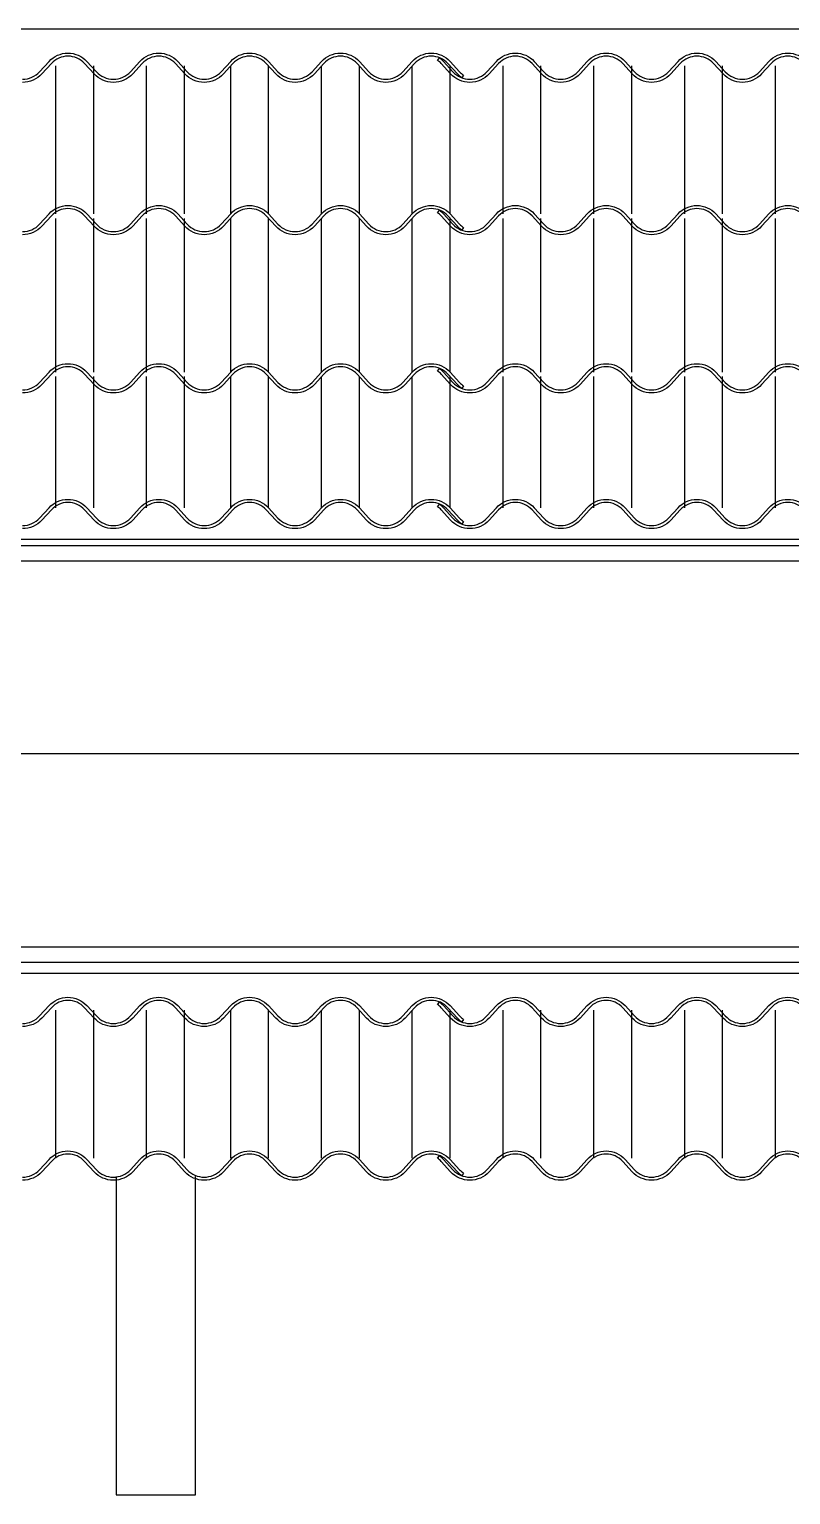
# Model space of a CAD drawing. Extents: x 2282.8 to 2294.5, y 7376.4 to 7380.1.
# Drawn here: x 2291.559 to 2293.043, y 7376.395 to 7379.252 of the extents above; entities that cross this region are included whole.
import ezdxf

# ---------------------------------------------------------------- set-up
doc = ezdxf.new("R2010")
doc.units = 0
doc.header["$MEASUREMENT"] = 0
for name, color, linetype in [('fina', 1, 'CONTINUOUS'), ('média', 2, 'CONTINUOUS'), ('telhas', 1, 'CONTINUOUS')]:
    doc.layers.add(name, color=color, linetype=linetype)

msp = doc.modelspace()

# ---------------------------------------------------------------- linework, layer by layer
at = {"layer": 'fina'}
for p, q in [((2294.4794, 7379.252), (2282.9186, 7379.252)), ((2294.4794, 7378.257), (2282.9186, 7378.257)), ((2294.3586, 7377.8392), (2288.8586, 7377.8392)), ((2294.4794, 7377.4111), (2282.9186, 7377.4111)), ((2294.4794, 7377.4111), (2282.9186, 7377.4111))]:
    msp.add_line(p, q, dxfattribs=at)
msp.add_lwpolyline([(2294.3586, 7378.215), (2288.8586, 7378.215), (2288.8586, 7377.4634), (2294.3586, 7377.4634)], close=True, dxfattribs=at)
at = {"layer": 'fina', "color": 2}
msp.add_lwpolyline([(2291.7286, 7377.0151), (2291.7286, 7376.395), (2291.8831, 7376.395), (2291.8831, 7377.0151)], dxfattribs=at)
at = {"layer": 'média'}
msp.add_lwpolyline([(2294.3886, 7378.245), (2288.8286, 7378.245), (2288.8286, 7377.4334), (2294.3886, 7377.4334)], close=True, dxfattribs=at)
at = {"layer": 'telhas'}
for p, q in [((2291.6108, 7378.8922), (2291.6108, 7379.1805)), ((2291.6846, 7378.8922), (2291.6846, 7379.1805)), ((2291.7878, 7378.8922), (2291.7878, 7379.1805)), ((2291.8616, 7378.8922), (2291.8616, 7379.1805)), ((2291.9516, 7378.8922), (2291.9516, 7379.1805)), ((2292.0254, 7378.8922), (2292.0254, 7379.1805)), ((2292.1286, 7378.8922), (2292.1286, 7379.1805)), ((2292.2024, 7378.8922), (2292.2024, 7379.1805)), ((2292.3056, 7378.8922), (2292.3056, 7379.1805)), ((2292.3794, 7378.8922), (2292.3794, 7379.1805)), ((2292.4826, 7378.8922), (2292.4826, 7379.1805)), ((2292.5564, 7378.8922), (2292.5564, 7379.1805)), ((2292.6596, 7378.8922), (2292.6596, 7379.1805)), ((2292.7334, 7378.8922), (2292.7334, 7379.1805)), ((2292.8366, 7378.8922), (2292.8366, 7379.1805)), ((2292.9104, 7378.8922), (2292.9104, 7379.1805)), ((2293.0136, 7378.8922), (2293.0136, 7379.1805)), ((2291.6108, 7378.5837), (2291.6108, 7378.8833)), ((2291.6846, 7378.5837), (2291.6846, 7378.8833)), ((2291.7878, 7378.5837), (2291.7878, 7378.8833)), ((2291.8616, 7378.5837), (2291.8616, 7378.8833)), ((2291.9516, 7378.5837), (2291.9516, 7378.8833)), ((2292.0254, 7378.5837), (2292.0254, 7378.8833)), ((2292.1286, 7378.5837), (2292.1286, 7378.8833)), ((2292.2024, 7378.5837), (2292.2024, 7378.8833)), ((2292.3056, 7378.5837), (2292.3056, 7378.8833)), ((2292.3794, 7378.5837), (2292.3794, 7378.8833)), ((2292.4826, 7378.5837), (2292.4826, 7378.8833)), ((2292.5564, 7378.5837), (2292.5564, 7378.8833)), ((2292.6596, 7378.5837), (2292.6596, 7378.8833)), ((2292.7334, 7378.5837), (2292.7334, 7378.8833)), ((2292.8366, 7378.5837), (2292.8366, 7378.8833)), ((2292.9104, 7378.5837), (2292.9104, 7378.8833)), ((2293.0136, 7378.5837), (2293.0136, 7378.8833)), ((2291.6108, 7378.3192), (2291.6108, 7378.5748)), ((2291.6846, 7378.3192), (2291.6846, 7378.5748)), ((2291.7878, 7378.3192), (2291.7878, 7378.5748)), ((2291.8616, 7378.3192), (2291.8616, 7378.5748)), ((2291.9516, 7378.3192), (2291.9516, 7378.5748)), ((2292.0254, 7378.3192), (2292.0254, 7378.5748)), ((2292.1286, 7378.3192), (2292.1286, 7378.5748)), ((2292.2024, 7378.3192), (2292.2024, 7378.5748)), ((2292.3056, 7378.3192), (2292.3056, 7378.5748)), ((2292.3794, 7378.3192), (2292.3794, 7378.5748)), ((2292.4826, 7378.3192), (2292.4826, 7378.5748)), ((2292.5564, 7378.3192), (2292.5564, 7378.5748)), ((2292.6596, 7378.3192), (2292.6596, 7378.5748)), ((2292.7334, 7378.3192), (2292.7334, 7378.5748)), ((2292.8366, 7378.3192), (2292.8366, 7378.5748)), ((2292.9104, 7378.3192), (2292.9104, 7378.5748)), ((2293.0136, 7378.3192), (2293.0136, 7378.5748)), ((2291.6108, 7377.0513), (2291.6108, 7377.3396)), ((2291.6846, 7377.0513), (2291.6846, 7377.3396)), ((2291.7878, 7377.0513), (2291.7878, 7377.3396)), ((2291.8616, 7377.0513), (2291.8616, 7377.3396)), ((2291.9516, 7377.0513), (2291.9516, 7377.3396)), ((2292.0254, 7377.0513), (2292.0254, 7377.3396)), ((2292.1286, 7377.0513), (2292.1286, 7377.3396)), ((2292.2024, 7377.0513), (2292.2024, 7377.3396)), ((2292.3056, 7377.0513), (2292.3056, 7377.3396)), ((2292.3794, 7377.0513), (2292.3794, 7377.3396)), ((2292.4826, 7377.0513), (2292.4826, 7377.3396)), ((2292.5564, 7377.0513), (2292.5564, 7377.3396)), ((2292.6596, 7377.0513), (2292.6596, 7377.3396)), ((2292.7334, 7377.0513), (2292.7334, 7377.3396)), ((2292.8366, 7377.0513), (2292.8366, 7377.3396)), ((2292.9104, 7377.0513), (2292.9104, 7377.3396)), ((2293.0136, 7377.0513), (2293.0136, 7377.3396))]:
    msp.add_line(p, q, dxfattribs=at)
for points in [[(2291.546, 7379.1546, 0.210516), (2291.5792, 7379.1692), (2291.5976, 7379.1894, -0.210516), (2291.6345, 7379.2056, -0.210516), (2291.6714, 7379.1894), (2291.6898, 7379.1692, 0.210516), (2291.723, 7379.1546, 0.210516), (2291.7562, 7379.1692), (2291.7746, 7379.1894, -0.210516), (2291.8115, 7379.2056, -0.210516), (2291.8484, 7379.1894), (2291.8668, 7379.1692, 0.210516), (2291.9, 7379.1546, 0.210516), (2291.9332, 7379.1692), (2291.9516, 7379.1894, -0.210516), (2291.9885, 7379.2056, -0.210516), (2292.0254, 7379.1894), (2292.0438, 7379.1692, 0.210516), (2292.077, 7379.1546, 0.210516), (2292.1102, 7379.1692), (2292.1286, 7379.1894, -0.210516), (2292.1655, 7379.2056, -0.210516), (2292.2024, 7379.1894), (2292.2208, 7379.1692, 0.210516), (2292.254, 7379.1546, 0.210516), (2292.2872, 7379.1692), (2292.3056, 7379.1894, -0.210516), (2292.3425, 7379.2056, -0.210516), (2292.3794, 7379.1894), (2292.3978, 7379.1692, 0.056934), (2292.4055, 7379.1625), (2292.4021, 7379.1576, -0.056934), (2292.3934, 7379.1652), (2292.375, 7379.1853, 0.210516), (2292.3425, 7379.1996, 0.210516), (2292.3101, 7379.1853), (2292.2917, 7379.1652, -0.210516), (2292.254, 7379.1486, -0.210516), (2292.2164, 7379.1652), (2292.198, 7379.1853, 0.210516), (2292.1655, 7379.1996, 0.210516), (2292.1331, 7379.1853), (2292.1147, 7379.1652, -0.210516), (2292.077, 7379.1486, -0.210516), (2292.0394, 7379.1652), (2292.021, 7379.1853, 0.210516), (2291.9885, 7379.1996, 0.210516), (2291.9561, 7379.1853), (2291.9377, 7379.1652, -0.210516), (2291.9, 7379.1486, -0.210516), (2291.8624, 7379.1652), (2291.844, 7379.1853, 0.210516), (2291.8115, 7379.1996, 0.210516), (2291.7791, 7379.1853), (2291.7607, 7379.1652, -0.210516), (2291.723, 7379.1486, -0.210516), (2291.6854, 7379.1652), (2291.667, 7379.1853, 0.210516), (2291.6345, 7379.1996, 0.210516), (2291.6021, 7379.1853), (2291.5837, 7379.1652, -0.210516), (2291.546, 7379.1486, -0.210516)], [(2293.0699, 7379.1853, 0.210516), (2293.0374, 7379.1996, 0.210516), (2293.0049, 7379.1853), (2292.9865, 7379.1652, -0.210516), (2292.9489, 7379.1486, -0.210516), (2292.9113, 7379.1652), (2292.8929, 7379.1853, 0.210516), (2292.8604, 7379.1996, 0.210516), (2292.8279, 7379.1853), (2292.8095, 7379.1652, -0.210516), (2292.7719, 7379.1486, -0.210516), (2292.7343, 7379.1652), (2292.7159, 7379.1853, 0.210516), (2292.6834, 7379.1996, 0.210516), (2292.6509, 7379.1853), (2292.6325, 7379.1652, -0.210516), (2292.5949, 7379.1486, -0.210516), (2292.5573, 7379.1652), (2292.5389, 7379.1853, 0.210516), (2292.5064, 7379.1996, 0.210516), (2292.4739, 7379.1853), (2292.4555, 7379.1652, -0.210516), (2292.4179, 7379.1486, -0.210516), (2292.3803, 7379.1652), (2292.3619, 7379.1853, 0.052993), (2292.3549, 7379.1915), (2292.3584, 7379.1964, -0.052993), (2292.3663, 7379.1894), (2292.3847, 7379.1692, 0.210516), (2292.4179, 7379.1546, 0.210516), (2292.4511, 7379.1692), (2292.4695, 7379.1894, -0.210516), (2292.5064, 7379.2056, -0.210516), (2292.5433, 7379.1894), (2292.5617, 7379.1692, 0.210516), (2292.5949, 7379.1546, 0.210516), (2292.6281, 7379.1692), (2292.6465, 7379.1894, -0.210516), (2292.6834, 7379.2056, -0.210516), (2292.7203, 7379.1894), (2292.7387, 7379.1692, 0.210516), (2292.7719, 7379.1546, 0.210516), (2292.8051, 7379.1692), (2292.8235, 7379.1894, -0.210516), (2292.8604, 7379.2056, -0.210516), (2292.8973, 7379.1894), (2292.9157, 7379.1692, 0.210516), (2292.9489, 7379.1546, 0.210516), (2292.9821, 7379.1692), (2293.0005, 7379.1894, -0.210516), (2293.0374, 7379.2056, -0.210516), (2293.0743, 7379.1894)], [(2291.546, 7378.8575, 0.210516), (2291.5792, 7378.8721), (2291.5976, 7378.8922, -0.210516), (2291.6345, 7378.9085, -0.210516), (2291.6714, 7378.8922), (2291.6898, 7378.8721, 0.210516), (2291.723, 7378.8575, 0.210516), (2291.7562, 7378.8721), (2291.7746, 7378.8922, -0.210516), (2291.8115, 7378.9085, -0.210516), (2291.8484, 7378.8922), (2291.8668, 7378.8721, 0.210516), (2291.9, 7378.8575, 0.210516), (2291.9332, 7378.8721), (2291.9516, 7378.8922, -0.210516), (2291.9885, 7378.9085, -0.210516), (2292.0254, 7378.8922), (2292.0438, 7378.8721, 0.210516), (2292.077, 7378.8575, 0.210516), (2292.1102, 7378.8721), (2292.1286, 7378.8922, -0.210516), (2292.1655, 7378.9085, -0.210516), (2292.2024, 7378.8922), (2292.2208, 7378.8721, 0.210516), (2292.254, 7378.8575, 0.210516), (2292.2872, 7378.8721), (2292.3056, 7378.8922, -0.210516), (2292.3425, 7378.9085, -0.210516), (2292.3794, 7378.8922), (2292.3978, 7378.8721, 0.056934), (2292.4055, 7378.8654), (2292.4021, 7378.8604, -0.056934), (2292.3934, 7378.868), (2292.375, 7378.8882, 0.210516), (2292.3425, 7378.9025, 0.210516), (2292.3101, 7378.8882), (2292.2917, 7378.868, -0.210516), (2292.254, 7378.8515, -0.210516), (2292.2164, 7378.868), (2292.198, 7378.8882, 0.210516), (2292.1655, 7378.9025, 0.210516), (2292.1331, 7378.8882), (2292.1147, 7378.868, -0.210516), (2292.077, 7378.8515, -0.210516), (2292.0394, 7378.868), (2292.021, 7378.8882, 0.210516), (2291.9885, 7378.9025, 0.210516), (2291.9561, 7378.8882), (2291.9377, 7378.868, -0.210516), (2291.9, 7378.8515, -0.210516), (2291.8624, 7378.868), (2291.844, 7378.8882, 0.210516), (2291.8115, 7378.9025, 0.210516), (2291.7791, 7378.8882), (2291.7607, 7378.868, -0.210516), (2291.723, 7378.8515, -0.210516), (2291.6854, 7378.868), (2291.667, 7378.8882, 0.210516), (2291.6345, 7378.9025, 0.210516), (2291.6021, 7378.8882), (2291.5837, 7378.868, -0.210516), (2291.546, 7378.8515, -0.210516)], [(2293.0699, 7378.8882, 0.210516), (2293.0374, 7378.9025, 0.210516), (2293.0049, 7378.8882), (2292.9865, 7378.868, -0.210516), (2292.9489, 7378.8515, -0.210516), (2292.9113, 7378.868), (2292.8929, 7378.8882, 0.210516), (2292.8604, 7378.9025, 0.210516), (2292.8279, 7378.8882), (2292.8095, 7378.868, -0.210516), (2292.7719, 7378.8515, -0.210516), (2292.7343, 7378.868), (2292.7159, 7378.8882, 0.210516), (2292.6834, 7378.9025, 0.210516), (2292.6509, 7378.8882), (2292.6325, 7378.868, -0.210516), (2292.5949, 7378.8515, -0.210516), (2292.5573, 7378.868), (2292.5389, 7378.8882, 0.210516), (2292.5064, 7378.9025, 0.210516), (2292.4739, 7378.8882), (2292.4555, 7378.868, -0.210516), (2292.4179, 7378.8515, -0.210516), (2292.3803, 7378.868), (2292.3619, 7378.8882, 0.052993), (2292.3549, 7378.8943), (2292.3584, 7378.8992, -0.052993), (2292.3663, 7378.8922), (2292.3847, 7378.8721, 0.210516), (2292.4179, 7378.8575, 0.210516), (2292.4511, 7378.8721), (2292.4695, 7378.8922, -0.210516), (2292.5064, 7378.9085, -0.210516), (2292.5433, 7378.8922), (2292.5617, 7378.8721, 0.210516), (2292.5949, 7378.8575, 0.210516), (2292.6281, 7378.8721), (2292.6465, 7378.8922, -0.210516), (2292.6834, 7378.9085, -0.210516), (2292.7203, 7378.8922), (2292.7387, 7378.8721, 0.210516), (2292.7719, 7378.8575, 0.210516), (2292.8051, 7378.8721), (2292.8235, 7378.8922, -0.210516), (2292.8604, 7378.9085, -0.210516), (2292.8973, 7378.8922), (2292.9157, 7378.8721, 0.210516), (2292.9489, 7378.8575, 0.210516), (2292.9821, 7378.8721), (2293.0005, 7378.8922, -0.210516), (2293.0374, 7378.9085, -0.210516), (2293.0743, 7378.8922)], [(2291.546, 7378.549, 0.210516), (2291.5792, 7378.5636), (2291.5976, 7378.5837, -0.210516), (2291.6345, 7378.6, -0.210516), (2291.6714, 7378.5837), (2291.6898, 7378.5636, 0.210516), (2291.723, 7378.549, 0.210516), (2291.7562, 7378.5636), (2291.7746, 7378.5837, -0.210516), (2291.8115, 7378.6, -0.210516), (2291.8484, 7378.5837), (2291.8668, 7378.5636, 0.210516), (2291.9, 7378.549, 0.210516), (2291.9332, 7378.5636), (2291.9516, 7378.5837, -0.210516), (2291.9885, 7378.6, -0.210516), (2292.0254, 7378.5837), (2292.0438, 7378.5636, 0.210516), (2292.077, 7378.549, 0.210516), (2292.1102, 7378.5636), (2292.1286, 7378.5837, -0.210516), (2292.1655, 7378.6, -0.210516), (2292.2024, 7378.5837), (2292.2208, 7378.5636, 0.210516), (2292.254, 7378.549, 0.210516), (2292.2872, 7378.5636), (2292.3056, 7378.5837, -0.210516), (2292.3425, 7378.6, -0.210516), (2292.3794, 7378.5837), (2292.3978, 7378.5636, 0.056934), (2292.4055, 7378.5569), (2292.4021, 7378.552, -0.056934), (2292.3934, 7378.5596), (2292.375, 7378.5797, 0.210516), (2292.3425, 7378.594, 0.210516), (2292.3101, 7378.5797), (2292.2917, 7378.5596, -0.210516), (2292.254, 7378.543, -0.210516), (2292.2164, 7378.5596), (2292.198, 7378.5797, 0.210516), (2292.1655, 7378.594, 0.210516), (2292.1331, 7378.5797), (2292.1147, 7378.5596, -0.210516), (2292.077, 7378.543, -0.210516), (2292.0394, 7378.5596), (2292.021, 7378.5797, 0.210516), (2291.9885, 7378.594, 0.210516), (2291.9561, 7378.5797), (2291.9377, 7378.5596, -0.210516), (2291.9, 7378.543, -0.210516), (2291.8624, 7378.5596), (2291.844, 7378.5797, 0.210516), (2291.8115, 7378.594, 0.210516), (2291.7791, 7378.5797), (2291.7607, 7378.5596, -0.210516), (2291.723, 7378.543, -0.210516), (2291.6854, 7378.5596), (2291.667, 7378.5797, 0.210516), (2291.6345, 7378.594, 0.210516), (2291.6021, 7378.5797), (2291.5837, 7378.5596, -0.210516), (2291.546, 7378.543, -0.210516)], [(2293.0699, 7378.5797, 0.210516), (2293.0374, 7378.594, 0.210516), (2293.0049, 7378.5797), (2292.9865, 7378.5596, -0.210516), (2292.9489, 7378.543, -0.210516), (2292.9113, 7378.5596), (2292.8929, 7378.5797, 0.210516), (2292.8604, 7378.594, 0.210516), (2292.8279, 7378.5797), (2292.8095, 7378.5596, -0.210516), (2292.7719, 7378.543, -0.210516), (2292.7343, 7378.5596), (2292.7159, 7378.5797, 0.210516), (2292.6834, 7378.594, 0.210516), (2292.6509, 7378.5797), (2292.6325, 7378.5596, -0.210516), (2292.5949, 7378.543, -0.210516), (2292.5573, 7378.5596), (2292.5389, 7378.5797, 0.210516), (2292.5064, 7378.594, 0.210516), (2292.4739, 7378.5797), (2292.4555, 7378.5596, -0.210516), (2292.4179, 7378.543, -0.210516), (2292.3803, 7378.5596), (2292.3619, 7378.5797, 0.052993), (2292.3549, 7378.5858), (2292.3584, 7378.5907, -0.052993), (2292.3663, 7378.5837), (2292.3847, 7378.5636, 0.210516), (2292.4179, 7378.549, 0.210516), (2292.4511, 7378.5636), (2292.4695, 7378.5837, -0.210516), (2292.5064, 7378.6, -0.210516), (2292.5433, 7378.5837), (2292.5617, 7378.5636, 0.210516), (2292.5949, 7378.549, 0.210516), (2292.6281, 7378.5636), (2292.6465, 7378.5837, -0.210516), (2292.6834, 7378.6, -0.210516), (2292.7203, 7378.5837), (2292.7387, 7378.5636, 0.210516), (2292.7719, 7378.549, 0.210516), (2292.8051, 7378.5636), (2292.8235, 7378.5837, -0.210516), (2292.8604, 7378.6, -0.210516), (2292.8973, 7378.5837), (2292.9157, 7378.5636, 0.210516), (2292.9489, 7378.549, 0.210516), (2292.9821, 7378.5636), (2293.0005, 7378.5837, -0.210516), (2293.0374, 7378.6, -0.210516), (2293.0743, 7378.5837)], [(2291.546, 7378.2845, 0.210516), (2291.5792, 7378.2991), (2291.5976, 7378.3192, -0.210516), (2291.6345, 7378.3355, -0.210516), (2291.6714, 7378.3192), (2291.6898, 7378.2991, 0.210516), (2291.723, 7378.2845, 0.210516), (2291.7562, 7378.2991), (2291.7746, 7378.3192, -0.210516), (2291.8115, 7378.3355, -0.210516), (2291.8484, 7378.3192), (2291.8668, 7378.2991, 0.210516), (2291.9, 7378.2845, 0.210516), (2291.9332, 7378.2991), (2291.9516, 7378.3192, -0.210516), (2291.9885, 7378.3355, -0.210516), (2292.0254, 7378.3192), (2292.0438, 7378.2991, 0.210516), (2292.077, 7378.2845, 0.210516), (2292.1102, 7378.2991), (2292.1286, 7378.3192, -0.210516), (2292.1655, 7378.3355, -0.210516), (2292.2024, 7378.3192), (2292.2208, 7378.2991, 0.210516), (2292.254, 7378.2845, 0.210516), (2292.2872, 7378.2991), (2292.3056, 7378.3192, -0.210516), (2292.3425, 7378.3355, -0.210516), (2292.3794, 7378.3192), (2292.3978, 7378.2991, 0.056934), (2292.4055, 7378.2924), (2292.4021, 7378.2874, -0.056934), (2292.3934, 7378.295), (2292.375, 7378.3152, 0.210516), (2292.3425, 7378.3295, 0.210516), (2292.3101, 7378.3152), (2292.2917, 7378.295, -0.210516), (2292.254, 7378.2785, -0.210516), (2292.2164, 7378.295), (2292.198, 7378.3152, 0.210516), (2292.1655, 7378.3295, 0.210516), (2292.1331, 7378.3152), (2292.1147, 7378.295, -0.210516), (2292.077, 7378.2785, -0.210516), (2292.0394, 7378.295), (2292.021, 7378.3152, 0.210516), (2291.9885, 7378.3295, 0.210516), (2291.9561, 7378.3152), (2291.9377, 7378.295, -0.210516), (2291.9, 7378.2785, -0.210516), (2291.8624, 7378.295), (2291.844, 7378.3152, 0.210516), (2291.8115, 7378.3295, 0.210516), (2291.7791, 7378.3152), (2291.7607, 7378.295, -0.210516), (2291.723, 7378.2785, -0.210516), (2291.6854, 7378.295), (2291.667, 7378.3152, 0.210516), (2291.6345, 7378.3295, 0.210516), (2291.6021, 7378.3152), (2291.5837, 7378.295, -0.210516), (2291.546, 7378.2785, -0.210516)], [(2293.0699, 7378.3152, 0.210516), (2293.0374, 7378.3295, 0.210516), (2293.0049, 7378.3152), (2292.9865, 7378.295, -0.210516), (2292.9489, 7378.2785, -0.210516), (2292.9113, 7378.295), (2292.8929, 7378.3152, 0.210516), (2292.8604, 7378.3295, 0.210516), (2292.8279, 7378.3152), (2292.8095, 7378.295, -0.210516), (2292.7719, 7378.2785, -0.210516), (2292.7343, 7378.295), (2292.7159, 7378.3152, 0.210516), (2292.6834, 7378.3295, 0.210516), (2292.6509, 7378.3152), (2292.6325, 7378.295, -0.210516), (2292.5949, 7378.2785, -0.210516), (2292.5573, 7378.295), (2292.5389, 7378.3152, 0.210516), (2292.5064, 7378.3295, 0.210516), (2292.4739, 7378.3152), (2292.4555, 7378.295, -0.210516), (2292.4179, 7378.2785, -0.210516), (2292.3803, 7378.295), (2292.3619, 7378.3152, 0.052993), (2292.3549, 7378.3213), (2292.3584, 7378.3262, -0.052993), (2292.3663, 7378.3192), (2292.3847, 7378.2991, 0.210516), (2292.4179, 7378.2845, 0.210516), (2292.4511, 7378.2991), (2292.4695, 7378.3192, -0.210516), (2292.5064, 7378.3355, -0.210516), (2292.5433, 7378.3192), (2292.5617, 7378.2991, 0.210516), (2292.5949, 7378.2845, 0.210516), (2292.6281, 7378.2991), (2292.6465, 7378.3192, -0.210516), (2292.6834, 7378.3355, -0.210516), (2292.7203, 7378.3192), (2292.7387, 7378.2991, 0.210516), (2292.7719, 7378.2845, 0.210516), (2292.8051, 7378.2991), (2292.8235, 7378.3192, -0.210516), (2292.8604, 7378.3355, -0.210516), (2292.8973, 7378.3192), (2292.9157, 7378.2991, 0.210516), (2292.9489, 7378.2845, 0.210516), (2292.9821, 7378.2991), (2293.0005, 7378.3192, -0.210516), (2293.0374, 7378.3355, -0.210516), (2293.0743, 7378.3192)], [(2291.546, 7377.3137, 0.210516), (2291.5792, 7377.3284), (2291.5976, 7377.3485, -0.210516), (2291.6345, 7377.3647, -0.210516), (2291.6714, 7377.3485), (2291.6898, 7377.3284, 0.210516), (2291.723, 7377.3137, 0.210516), (2291.7562, 7377.3284), (2291.7746, 7377.3485, -0.210516), (2291.8115, 7377.3647, -0.210516), (2291.8484, 7377.3485), (2291.8668, 7377.3284, 0.210516), (2291.9, 7377.3137, 0.210516), (2291.9332, 7377.3284), (2291.9516, 7377.3485, -0.210516), (2291.9885, 7377.3647, -0.210516), (2292.0254, 7377.3485), (2292.0438, 7377.3284, 0.210516), (2292.077, 7377.3137, 0.210516), (2292.1102, 7377.3284), (2292.1286, 7377.3485, -0.210516), (2292.1655, 7377.3647, -0.210516), (2292.2024, 7377.3485), (2292.2208, 7377.3284, 0.210516), (2292.254, 7377.3137, 0.210516), (2292.2872, 7377.3284), (2292.3056, 7377.3485, -0.210516), (2292.3425, 7377.3647, -0.210516), (2292.3794, 7377.3485), (2292.3978, 7377.3284, 0.056934), (2292.4055, 7377.3217), (2292.4021, 7377.3167, -0.056934), (2292.3934, 7377.3243), (2292.375, 7377.3444, 0.210516), (2292.3425, 7377.3587, 0.210516), (2292.3101, 7377.3444), (2292.2917, 7377.3243, -0.210516), (2292.254, 7377.3077, -0.210516), (2292.2164, 7377.3243), (2292.198, 7377.3444, 0.210516), (2292.1655, 7377.3587, 0.210516), (2292.1331, 7377.3444), (2292.1147, 7377.3243, -0.210516), (2292.077, 7377.3077, -0.210516), (2292.0394, 7377.3243), (2292.021, 7377.3444, 0.210516), (2291.9885, 7377.3587, 0.210516), (2291.9561, 7377.3444), (2291.9377, 7377.3243, -0.210516), (2291.9, 7377.3077, -0.210516), (2291.8624, 7377.3243), (2291.844, 7377.3444, 0.210516), (2291.8115, 7377.3587, 0.210516), (2291.7791, 7377.3444), (2291.7607, 7377.3243, -0.210516), (2291.723, 7377.3077, -0.210516), (2291.6854, 7377.3243), (2291.667, 7377.3444, 0.210516), (2291.6345, 7377.3587, 0.210516), (2291.6021, 7377.3444), (2291.5837, 7377.3243, -0.210516), (2291.546, 7377.3077, -0.210516)], [(2291.546, 7377.3137, 0.210516), (2291.5792, 7377.3284), (2291.5976, 7377.3485, -0.210516), (2291.6345, 7377.3647, -0.210516), (2291.6714, 7377.3485), (2291.6898, 7377.3284, 0.210516), (2291.723, 7377.3137, 0.210516), (2291.7562, 7377.3284), (2291.7746, 7377.3485, -0.210516), (2291.8115, 7377.3647, -0.210516), (2291.8484, 7377.3485), (2291.8668, 7377.3284, 0.210516), (2291.9, 7377.3137, 0.210516), (2291.9332, 7377.3284), (2291.9516, 7377.3485, -0.210516), (2291.9885, 7377.3647, -0.210516), (2292.0254, 7377.3485), (2292.0438, 7377.3284, 0.210516), (2292.077, 7377.3137, 0.210516), (2292.1102, 7377.3284), (2292.1286, 7377.3485, -0.210516), (2292.1655, 7377.3647, -0.210516), (2292.2024, 7377.3485), (2292.2208, 7377.3284, 0.210516), (2292.254, 7377.3137, 0.210516), (2292.2872, 7377.3284), (2292.3056, 7377.3485, -0.210516), (2292.3425, 7377.3647, -0.210516), (2292.3794, 7377.3485), (2292.3978, 7377.3284, 0.056934), (2292.4055, 7377.3217), (2292.4021, 7377.3167, -0.056934), (2292.3934, 7377.3243), (2292.375, 7377.3444, 0.210516), (2292.3425, 7377.3587, 0.210516), (2292.3101, 7377.3444), (2292.2917, 7377.3243, -0.210516), (2292.254, 7377.3077, -0.210516), (2292.2164, 7377.3243), (2292.198, 7377.3444, 0.210516), (2292.1655, 7377.3587, 0.210516), (2292.1331, 7377.3444), (2292.1147, 7377.3243, -0.210516), (2292.077, 7377.3077, -0.210516), (2292.0394, 7377.3243), (2292.021, 7377.3444, 0.210516), (2291.9885, 7377.3587, 0.210516), (2291.9561, 7377.3444), (2291.9377, 7377.3243, -0.210516), (2291.9, 7377.3077, -0.210516), (2291.8624, 7377.3243), (2291.844, 7377.3444, 0.210516), (2291.8115, 7377.3587, 0.210516), (2291.7791, 7377.3444), (2291.7607, 7377.3243, -0.210516), (2291.723, 7377.3077, -0.210516), (2291.6854, 7377.3243), (2291.667, 7377.3444, 0.210516), (2291.6345, 7377.3587, 0.210516), (2291.6021, 7377.3444), (2291.5837, 7377.3243, -0.210516), (2291.546, 7377.3077, -0.210516)], [(2293.0699, 7377.3444, 0.210516), (2293.0374, 7377.3587, 0.210516), (2293.0049, 7377.3444), (2292.9865, 7377.3243, -0.210516), (2292.9489, 7377.3077, -0.210516), (2292.9113, 7377.3243), (2292.8929, 7377.3444, 0.210516), (2292.8604, 7377.3587, 0.210516), (2292.8279, 7377.3444), (2292.8095, 7377.3243, -0.210516), (2292.7719, 7377.3077, -0.210516), (2292.7343, 7377.3243), (2292.7159, 7377.3444, 0.210516), (2292.6834, 7377.3587, 0.210516), (2292.6509, 7377.3444), (2292.6325, 7377.3243, -0.210516), (2292.5949, 7377.3077, -0.210516), (2292.5573, 7377.3243), (2292.5389, 7377.3444, 0.210516), (2292.5064, 7377.3587, 0.210516), (2292.4739, 7377.3444), (2292.4555, 7377.3243, -0.210516), (2292.4179, 7377.3077, -0.210516), (2292.3803, 7377.3243), (2292.3619, 7377.3444, 0.052993), (2292.3549, 7377.3506), (2292.3584, 7377.3555, -0.052993), (2292.3663, 7377.3485), (2292.3847, 7377.3284, 0.210516), (2292.4179, 7377.3137, 0.210516), (2292.4511, 7377.3284), (2292.4695, 7377.3485, -0.210516), (2292.5064, 7377.3647, -0.210516), (2292.5433, 7377.3485), (2292.5617, 7377.3284, 0.210516), (2292.5949, 7377.3137, 0.210516), (2292.6281, 7377.3284), (2292.6465, 7377.3485, -0.210516), (2292.6834, 7377.3647, -0.210516), (2292.7203, 7377.3485), (2292.7387, 7377.3284, 0.210516), (2292.7719, 7377.3137, 0.210516), (2292.8051, 7377.3284), (2292.8235, 7377.3485, -0.210516), (2292.8604, 7377.3647, -0.210516), (2292.8973, 7377.3485), (2292.9157, 7377.3284, 0.210516), (2292.9489, 7377.3137, 0.210516), (2292.9821, 7377.3284), (2293.0005, 7377.3485, -0.210516), (2293.0374, 7377.3647, -0.210516), (2293.0743, 7377.3485)], [(2293.0699, 7377.3444, 0.210516), (2293.0374, 7377.3587, 0.210516), (2293.0049, 7377.3444), (2292.9865, 7377.3243, -0.210516), (2292.9489, 7377.3077, -0.210516), (2292.9113, 7377.3243), (2292.8929, 7377.3444, 0.210516), (2292.8604, 7377.3587, 0.210516), (2292.8279, 7377.3444), (2292.8095, 7377.3243, -0.210516), (2292.7719, 7377.3077, -0.210516), (2292.7343, 7377.3243), (2292.7159, 7377.3444, 0.210516), (2292.6834, 7377.3587, 0.210516), (2292.6509, 7377.3444), (2292.6325, 7377.3243, -0.210516), (2292.5949, 7377.3077, -0.210516), (2292.5573, 7377.3243), (2292.5389, 7377.3444, 0.210516), (2292.5064, 7377.3587, 0.210516), (2292.4739, 7377.3444), (2292.4555, 7377.3243, -0.210516), (2292.4179, 7377.3077, -0.210516), (2292.3803, 7377.3243), (2292.3619, 7377.3444, 0.052993), (2292.3549, 7377.3506), (2292.3584, 7377.3555, -0.052993), (2292.3663, 7377.3485), (2292.3847, 7377.3284, 0.210516), (2292.4179, 7377.3137, 0.210516), (2292.4511, 7377.3284), (2292.4695, 7377.3485, -0.210516), (2292.5064, 7377.3647, -0.210516), (2292.5433, 7377.3485), (2292.5617, 7377.3284, 0.210516), (2292.5949, 7377.3137, 0.210516), (2292.6281, 7377.3284), (2292.6465, 7377.3485, -0.210516), (2292.6834, 7377.3647, -0.210516), (2292.7203, 7377.3485), (2292.7387, 7377.3284, 0.210516), (2292.7719, 7377.3137, 0.210516), (2292.8051, 7377.3284), (2292.8235, 7377.3485, -0.210516), (2292.8604, 7377.3647, -0.210516), (2292.8973, 7377.3485), (2292.9157, 7377.3284, 0.210516), (2292.9489, 7377.3137, 0.210516), (2292.9821, 7377.3284), (2293.0005, 7377.3485, -0.210516), (2293.0374, 7377.3647, -0.210516), (2293.0743, 7377.3485)]]:
    msp.add_lwpolyline(points, format="xyb", dxfattribs=at)
at = {"layer": 'telhas', "color": 3}
for points in [[(2291.546, 7377.0141, 0.210516), (2291.5792, 7377.0287), (2291.5976, 7377.0488, -0.210516), (2291.6345, 7377.0651, -0.210516), (2291.6714, 7377.0488), (2291.6898, 7377.0287, 0.210516), (2291.723, 7377.0141, 0.210516), (2291.7562, 7377.0287), (2291.7746, 7377.0488, -0.210516), (2291.8115, 7377.0651, -0.210516), (2291.8484, 7377.0488), (2291.8668, 7377.0287, 0.210516), (2291.9, 7377.0141, 0.210516), (2291.9332, 7377.0287), (2291.9516, 7377.0488, -0.210516), (2291.9885, 7377.0651, -0.210516), (2292.0254, 7377.0488), (2292.0438, 7377.0287, 0.210516), (2292.077, 7377.0141, 0.210516), (2292.1102, 7377.0287), (2292.1286, 7377.0488, -0.210516), (2292.1655, 7377.0651, -0.210516), (2292.2024, 7377.0488), (2292.2208, 7377.0287, 0.210516), (2292.254, 7377.0141, 0.210516), (2292.2872, 7377.0287), (2292.3056, 7377.0488, -0.210516), (2292.3425, 7377.0651, -0.210516), (2292.3794, 7377.0488), (2292.3978, 7377.0287, 0.056934), (2292.4055, 7377.022), (2292.4021, 7377.017, -0.056934), (2292.3934, 7377.0246), (2292.375, 7377.0448, 0.210516), (2292.3425, 7377.0591, 0.210516), (2292.3101, 7377.0448), (2292.2917, 7377.0246, -0.210516), (2292.254, 7377.0081, -0.210516), (2292.2164, 7377.0246), (2292.198, 7377.0448, 0.210516), (2292.1655, 7377.0591, 0.210516), (2292.1331, 7377.0448), (2292.1147, 7377.0246, -0.210516), (2292.077, 7377.0081, -0.210516), (2292.0394, 7377.0246), (2292.021, 7377.0448, 0.210516), (2291.9885, 7377.0591, 0.210516), (2291.9561, 7377.0448), (2291.9377, 7377.0246, -0.210516), (2291.9, 7377.0081, -0.210516), (2291.8624, 7377.0246), (2291.844, 7377.0448, 0.210516), (2291.8115, 7377.0591, 0.210516), (2291.7791, 7377.0448), (2291.7607, 7377.0246, -0.210516), (2291.723, 7377.0081, -0.210516), (2291.6854, 7377.0246), (2291.667, 7377.0448, 0.210516), (2291.6345, 7377.0591, 0.210516), (2291.6021, 7377.0448), (2291.5837, 7377.0246, -0.210516), (2291.546, 7377.0081, -0.210516)], [(2293.0699, 7377.0448, 0.210516), (2293.0374, 7377.0591, 0.210516), (2293.0049, 7377.0448), (2292.9865, 7377.0246, -0.210516), (2292.9489, 7377.0081, -0.210516), (2292.9113, 7377.0246), (2292.8929, 7377.0448, 0.210516), (2292.8604, 7377.0591, 0.210516), (2292.8279, 7377.0448), (2292.8095, 7377.0246, -0.210516), (2292.7719, 7377.0081, -0.210516), (2292.7343, 7377.0246), (2292.7159, 7377.0448, 0.210516), (2292.6834, 7377.0591, 0.210516), (2292.6509, 7377.0448), (2292.6325, 7377.0246, -0.210516), (2292.5949, 7377.0081, -0.210516), (2292.5573, 7377.0246), (2292.5389, 7377.0448, 0.210516), (2292.5064, 7377.0591, 0.210516), (2292.4739, 7377.0448), (2292.4555, 7377.0246, -0.210516), (2292.4179, 7377.0081, -0.210516), (2292.3803, 7377.0246), (2292.3619, 7377.0448, 0.052993), (2292.3549, 7377.0509), (2292.3584, 7377.0558, -0.052993), (2292.3663, 7377.0488), (2292.3847, 7377.0287, 0.210516), (2292.4179, 7377.0141, 0.210516), (2292.4511, 7377.0287), (2292.4695, 7377.0488, -0.210516), (2292.5064, 7377.0651, -0.210516), (2292.5433, 7377.0488), (2292.5617, 7377.0287, 0.210516), (2292.5949, 7377.0141, 0.210516), (2292.6281, 7377.0287), (2292.6465, 7377.0488, -0.210516), (2292.6834, 7377.0651, -0.210516), (2292.7203, 7377.0488), (2292.7387, 7377.0287, 0.210516), (2292.7719, 7377.0141, 0.210516), (2292.8051, 7377.0287), (2292.8235, 7377.0488, -0.210516), (2292.8604, 7377.0651, -0.210516), (2292.8973, 7377.0488), (2292.9157, 7377.0287, 0.210516), (2292.9489, 7377.0141, 0.210516), (2292.9821, 7377.0287), (2293.0005, 7377.0488, -0.210516), (2293.0374, 7377.0651, -0.210516), (2293.0743, 7377.0488)]]:
    msp.add_lwpolyline(points, format="xyb", dxfattribs=at)

doc.saveas('drawing.dxf')
